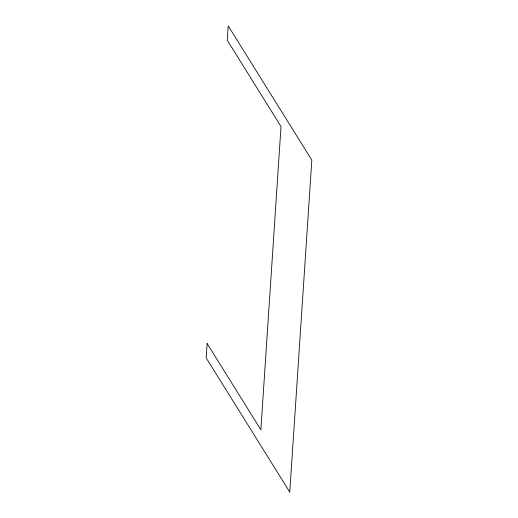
<?xml version="1.0" encoding="UTF-8"?>
<svg xmlns="http://www.w3.org/2000/svg" width="518" height="518" viewBox="0 0 518 518"><rect width="100%" height="100%" fill="white"/><g stroke="black" fill="none" stroke-linecap="round" stroke-linejoin="round"><path stroke-width="0.78" d="M207.129 343.531L206.17 357.906L289.776 492.1L311.83 160.094L228.224 25.9L227.266 40.274L281.015 126.541L260.871 429.804L207.129 343.531"/></g></svg>
